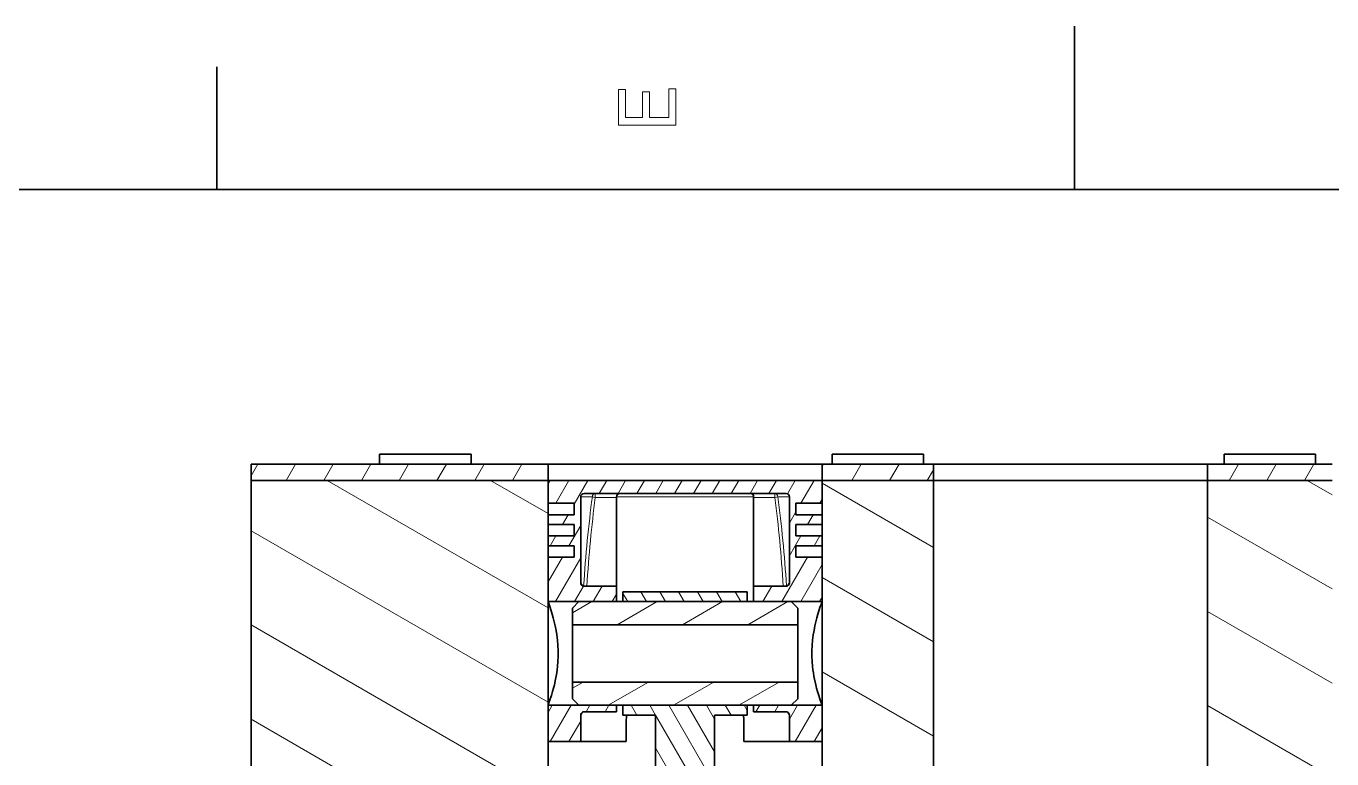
# Model space of a CAD drawing. Extents: x 0 to 420, y 0 to 297.
# Drawn here: x 145.8 to 225.8, y 252.1 to 297 of the extents above; entities that cross this region are included whole.
import ezdxf

# ---------------------------------------------------------------- set-up
doc = ezdxf.new("R2010")
doc.units = 0

msp = doc.modelspace()

# ---------------------------------------------------------------- linework, layer by layer
at = {"color": 7, "lineweight": 35, "ltscale": 0.25}
msp.add_line((210, 287), (210, 297), dxfattribs=at)
at = {"color": 7, "lineweight": 35, "ltscale": 0.1875}
msp.add_line((157.5, 287), (157.5, 294.5), dxfattribs=at)
at = {"color": 7, "lineweight": 35}
for p, q in [((410, 287), (10, 287)), ((159.584, 269.174), (159.584, 225.54)), ((177.768, 269.174), (177.768, 229.174)), ((194.548, 269.174), (194.548, 229.174)), ((201.368, 269.174), (201.368, 229.174)), ((218.148, 269.174), (218.148, 229.174))]:
    msp.add_line(p, q, dxfattribs=at)
at = {"color": 7, "lineweight": 35, "ltscale": 0.066765}
for p, q in [((170.129, 270.774), (167.458, 270.774)), ((197.829, 270.774), (195.158, 270.774)), ((221.829, 270.774), (219.158, 270.774))]:
    msp.add_line(p, q, dxfattribs=at)
at = {"color": 7, "lineweight": 35, "ltscale": 0.015}
for p, q in [((167.458, 270.174), (167.458, 270.774)), ((173.058, 270.174), (173.058, 270.774)), ((195.158, 270.174), (195.158, 270.774)), ((200.758, 270.174), (200.758, 270.774)), ((219.158, 270.174), (219.158, 270.774)), ((224.758, 270.174), (224.758, 270.774)), ((177.768, 265.174), (177.768, 265.774)), ((194.548, 265.174), (194.548, 265.774))]:
    msp.add_line(p, q, dxfattribs=at)
at = {"color": 7, "lineweight": 35, "ltscale": 0.073235}
for p, q in [((173.058, 270.774), (170.129, 270.774)), ((200.758, 270.774), (197.829, 270.774)), ((224.758, 270.774), (221.829, 270.774))]:
    msp.add_line(p, q, dxfattribs=at)
at = {"color": 7, "lineweight": 35, "ltscale": 0.454601}
for p, q in [((159.584, 270.174), (177.768, 270.174)), ((159.584, 269.174), (177.768, 269.174)), ((159.584, 269.174), (177.768, 269.174))]:
    msp.add_line(p, q, dxfattribs=at)
at = {"color": 7, "lineweight": 35, "ltscale": 0.025}
for p, q in [((159.584, 270.174), (159.584, 269.174)), ((177.768, 269.174), (177.768, 270.174)), ((194.548, 269.174), (194.548, 270.174)), ((201.368, 269.174), (201.368, 270.174)), ((218.148, 269.174), (218.148, 270.174))]:
    msp.add_line(p, q, dxfattribs=at)
at = {"color": 7, "lineweight": 13, "ltscale": 0.020724}
msp.add_line((159.584, 269.456), (159.999, 270.174), dxfattribs=at)
at = {"color": 7, "lineweight": 13, "ltscale": 0.028867}
for p, q in [((161.731, 269.174), (162.308, 270.174)), ((164.04, 269.174), (164.617, 270.174)), ((173.278, 269.174), (173.855, 270.174)), ((175.587, 269.174), (176.164, 270.174)), ((221.775, 269.174), (222.352, 270.174))]:
    msp.add_line(p, q, dxfattribs=at)
at = {"color": 7, "lineweight": 13, "ltscale": 0.028868}
for p, q in [((166.349, 269.174), (166.927, 270.174)), ((168.659, 269.174), (169.236, 270.174)), ((170.968, 269.174), (171.546, 270.174)), ((196.372, 269.174), (196.949, 270.174)), ((198.681, 269.174), (199.258, 270.174)), ((219.466, 269.174), (220.043, 270.174)), ((224.084, 269.174), (224.662, 270.174))]:
    msp.add_line(p, q, dxfattribs=at)
at = {"color": 7, "lineweight": 35, "ltscale": 0.419497}
for p, q in [((194.548, 270.174), (177.768, 270.174)), ((218.148, 270.174), (201.368, 270.174)), ((177.768, 269.174), (194.548, 269.174)), ((194.548, 269.174), (177.768, 269.174)), ((194.548, 269.174), (177.768, 269.174)), ((201.368, 269.174), (218.148, 269.174)), ((218.148, 269.174), (201.368, 269.174))]:
    msp.add_line(p, q, dxfattribs=at)
at = {"color": 7, "lineweight": 35, "ltscale": 0.170503}
for p, q in [((194.548, 270.174), (201.368, 270.174)), ((194.548, 269.174), (201.368, 269.174)), ((194.548, 269.174), (201.368, 269.174))]:
    msp.add_line(p, q, dxfattribs=at)
at = {"color": 7, "lineweight": 13, "ltscale": 0.004578}
msp.add_line((194.548, 270.016), (194.64, 270.174), dxfattribs=at)
at = {"color": 7, "lineweight": 13, "ltscale": 0.018885}
msp.add_line((200.99, 269.174), (201.368, 269.829), dxfattribs=at)
at = {"color": 7, "lineweight": 35, "ltscale": 0.190503}
for p, q in [((218.148, 270.174), (225.768, 270.174)), ((218.148, 269.174), (225.768, 269.174)), ((218.148, 269.174), (225.768, 269.174))]:
    msp.add_line(p, q, dxfattribs=at)
at = {"color": 7, "lineweight": 13, "ltscale": 0.390201}
msp.add_line((177.768, 261.37), (164.251, 269.174), dxfattribs=at)
at = {"color": 7, "lineweight": 13, "ltscale": 0.101526}
msp.add_line((177.768, 267.144), (174.251, 269.174), dxfattribs=at)
at = {"color": 7, "lineweight": 35, "ltscale": 0.035}
for p, q in [((177.768, 267.774), (177.768, 269.174)), ((194.548, 267.774), (194.548, 269.174))]:
    msp.add_line(p, q, dxfattribs=at)
at = {"color": 7, "lineweight": 13, "ltscale": 0.006413}
msp.add_line((177.768, 268.952), (177.896, 269.174), dxfattribs=at)
at = {"color": 7, "lineweight": 13, "ltscale": 0.040414}
for p, q in [((178.243, 267.774), (179.051, 269.174)), ((193.254, 267.774), (194.062, 269.174))]:
    msp.add_line(p, q, dxfattribs=at)
at = {"color": 7, "lineweight": 13, "ltscale": 0.041764}
msp.add_line((179.37, 267.728), (180.206, 269.174), dxfattribs=at)
at = {"color": 7, "lineweight": 13, "ltscale": 0.023094}
for p, q in [((180.899, 268.374), (181.36, 269.174)), ((182.053, 268.374), (182.515, 269.174)), ((183.208, 268.374), (183.67, 269.174)), ((184.363, 268.374), (184.825, 269.174)), ((185.517, 268.374), (185.979, 269.174)), ((186.672, 268.374), (187.134, 269.174)), ((187.827, 268.374), (188.289, 269.174)), ((188.981, 268.374), (189.443, 269.174)), ((190.136, 268.374), (190.598, 269.174)), ((191.291, 268.374), (191.753, 269.174))]:
    msp.add_line(p, q, dxfattribs=at)
at = {"color": 7, "lineweight": 13, "ltscale": 0.023697}
msp.add_line((192.434, 268.353), (192.907, 269.174), dxfattribs=at)
at = {"color": 7, "lineweight": 13, "ltscale": 0.19688}
for p, q in [((201.368, 265.065), (194.548, 269.003)), ((201.368, 259.292), (194.548, 263.229)), ((201.368, 253.518), (194.548, 257.456))]:
    msp.add_line(p, q, dxfattribs=at)
at = {"color": 7, "lineweight": 13, "ltscale": 0.04379}
msp.add_line((225.768, 268.299), (224.251, 269.174), dxfattribs=at)
at = {"color": 7, "lineweight": 13, "ltscale": 0.01779}
for p, q in [((180.483, 268.174), (179.771, 268.174)), ((192.545, 268.174), (191.833, 268.174))]:
    msp.add_line(p, q, dxfattribs=at)
at = {"color": 7, "lineweight": 35, "ltscale": 0.13186}
for p, q in [((179.771, 268.174), (179.771, 262.9)), ((192.545, 268.174), (192.545, 262.9))]:
    msp.add_line(p, q, dxfattribs=at)
at = {"color": 7, "lineweight": 35, "ltscale": 0.309318}
msp.add_line((192.344, 268.374), (179.972, 268.374), dxfattribs=at)
at = {"color": 7, "lineweight": 13, "ltscale": 0.00621}
for p, q in [((180.66, 268.374), (180.66, 268.126)), ((191.656, 268.126), (191.656, 268.374))]:
    msp.add_line(p, q, dxfattribs=at)
at = {"color": 7, "lineweight": 13, "ltscale": 0.032445}
for p, q in [((181.958, 268.126), (180.66, 268.126)), ((190.358, 268.126), (191.656, 268.126))]:
    msp.add_line(p, q, dxfattribs=at)
at = {"color": 7, "lineweight": 13, "ltscale": 0.21}
msp.add_line((190.358, 268.174), (181.958, 268.174), dxfattribs=at)
at = {"color": 7, "lineweight": 35, "ltscale": 0.001209}
for p, q in [((181.958, 268.174), (181.958, 268.126)), ((190.358, 268.174), (190.358, 268.126))]:
    msp.add_line(p, q, dxfattribs=at)
at = {"color": 7, "lineweight": 35, "ltscale": 0.135704}
for p, q in [((181.958, 262.698), (181.958, 268.126)), ((190.358, 268.126), (190.358, 262.698))]:
    msp.add_line(p, q, dxfattribs=at)
at = {"color": 7, "lineweight": 13, "ltscale": 0.00697}
msp.add_line((194.409, 267.774), (194.548, 268.016), dxfattribs=at)
at = {"color": 7, "lineweight": 35, "ltscale": 0.04006}
for p, q in [((179.37, 267.774), (177.768, 267.774)), ((179.37, 267.074), (177.768, 267.074)), ((179.37, 266.474), (177.768, 266.474)), ((179.37, 265.774), (177.768, 265.774)), ((179.37, 265.174), (177.768, 265.174)), ((179.37, 264.474), (177.768, 264.474))]:
    msp.add_line(p, q, dxfattribs=at)
at = {"color": 7, "lineweight": 35, "ltscale": 0.014999}
for p, q in [((177.768, 266.474), (177.768, 267.074)), ((194.548, 266.474), (194.548, 267.074))]:
    msp.add_line(p, q, dxfattribs=at)
at = {"color": 7, "lineweight": 13, "ltscale": 0.003526}
msp.add_line((177.768, 266.952), (177.839, 267.074), dxfattribs=at)
at = {"color": 7, "lineweight": 13, "ltscale": 0.01732}
for p, q in [((178.647, 266.474), (178.993, 267.074)), ((193.658, 266.474), (194.004, 267.074))]:
    msp.add_line(p, q, dxfattribs=at)
at = {"color": 7, "lineweight": 35, "ltscale": 0.0175}
for p, q in [((179.37, 267.074), (179.37, 267.774)), ((192.946, 267.074), (192.946, 267.774)), ((179.37, 265.774), (179.37, 266.474)), ((192.946, 265.774), (192.946, 266.474)), ((179.37, 264.474), (179.37, 265.174)), ((192.946, 264.474), (192.946, 265.174))]:
    msp.add_line(p, q, dxfattribs=at)
at = {"color": 7, "lineweight": 13, "ltscale": 0.020039}
msp.add_line((192.545, 266.546), (192.946, 267.24), dxfattribs=at)
at = {"color": 7, "lineweight": 35, "ltscale": 0.040059}
for p, q in [((194.548, 267.774), (192.946, 267.774)), ((194.548, 267.074), (192.946, 267.074)), ((194.548, 266.474), (192.946, 266.474)), ((194.548, 265.774), (192.946, 265.774)), ((194.548, 265.174), (192.946, 265.174)), ((194.548, 264.474), (192.946, 264.474))]:
    msp.add_line(p, q, dxfattribs=at)
at = {"color": 7, "lineweight": 13, "ltscale": 0.03601}
for p, q in [((179.051, 265.174), (179.771, 266.422)), ((179.051, 253.174), (179.771, 254.422))]:
    msp.add_line(p, q, dxfattribs=at)
at = {"color": 7, "lineweight": 13, "ltscale": 0.219974}
for p, q in [((225.768, 262.525), (218.148, 266.925)), ((225.768, 256.752), (218.148, 261.151)), ((225.768, 250.978), (218.148, 255.378))]:
    msp.add_line(p, q, dxfattribs=at)
at = {"color": 7, "lineweight": 13}
for p, q in [((177.768, 255.597), (159.584, 266.095)), ((177.768, 249.823), (159.584, 260.322)), ((177.768, 244.05), (159.584, 254.548))]:
    msp.add_line(p, q, dxfattribs=at)
at = {"color": 7, "lineweight": 13, "ltscale": 0.017321}
for p, q in [((177.896, 265.174), (178.243, 265.774)), ((194.062, 265.174), (194.409, 265.774))]:
    msp.add_line(p, q, dxfattribs=at)
at = {"color": 7, "lineweight": 13, "ltscale": 0.035453}
msp.add_line((192.545, 264.546), (193.254, 265.774), dxfattribs=at)
at = {"color": 7, "lineweight": 35, "ltscale": 0.068163}
for p, q in [((177.768, 264.474), (177.768, 261.748)), ((194.548, 264.474), (194.548, 261.748))]:
    msp.add_line(p, q, dxfattribs=at)
at = {"color": 7, "lineweight": 13, "ltscale": 0.043941}
msp.add_line((177.768, 262.952), (178.647, 264.474), dxfattribs=at)
at = {"color": 7, "lineweight": 13, "ltscale": 0.07719}
msp.add_line((178.227, 261.748), (179.771, 264.422), dxfattribs=at)
at = {"color": 7, "lineweight": 13, "ltscale": 0.078708}
msp.add_line((192.084, 261.748), (193.658, 264.474), dxfattribs=at)
at = {"color": 7, "lineweight": 13, "ltscale": 0.065471}
msp.add_line((193.239, 261.748), (194.548, 264.016), dxfattribs=at)
at = {"color": 7, "lineweight": 13, "ltscale": 0.027542}
msp.add_line((179.382, 261.748), (179.933, 262.702), dxfattribs=at)
at = {"color": 7, "lineweight": 35, "ltscale": 0.049625}
for p, q in [((181.958, 262.698), (179.973, 262.698)), ((192.343, 262.698), (190.358, 262.698))]:
    msp.add_line(p, q, dxfattribs=at)
at = {"color": 7, "lineweight": 13, "ltscale": 0.027424}
for p, q in [((180.537, 261.748), (181.085, 262.698)), ((190.929, 261.748), (191.478, 262.698))]:
    msp.add_line(p, q, dxfattribs=at)
at = {"color": 7, "lineweight": 35, "ltscale": 0.02375}
for p, q in [((181.958, 262.698), (181.958, 261.748)), ((190.358, 262.698), (190.358, 261.748))]:
    msp.add_line(p, q, dxfattribs=at)
at = {"color": 7, "lineweight": 35, "ltscale": 0.015105}
for p, q in [((182.358, 262.352), (182.358, 261.748)), ((189.958, 262.352), (189.958, 261.748)), ((182.358, 255.401), (182.358, 254.797)), ((189.958, 255.401), (189.958, 254.797))]:
    msp.add_line(p, q, dxfattribs=at)
at = {"color": 7, "lineweight": 35, "ltscale": 0.19}
for p, q in [((189.958, 262.352), (182.358, 262.352)), ((189.958, 261.748), (182.358, 261.748)), ((189.958, 255.401), (182.358, 255.401))]:
    msp.add_line(p, q, dxfattribs=at)
at = {"color": 7, "lineweight": 13, "ltscale": 0.014532}
msp.add_line((182.649, 261.748), (182.358, 262.251), dxfattribs=at)
at = {"color": 7, "lineweight": 13, "ltscale": 0.017442}
for p, q in [((183.803, 261.748), (183.455, 262.352)), ((184.958, 261.748), (184.609, 262.352)), ((186.113, 261.748), (185.764, 262.352)), ((187.267, 261.748), (186.919, 262.352)), ((188.422, 261.748), (188.073, 262.352)), ((189.577, 261.748), (189.228, 262.352)), ((183.198, 254.797), (182.849, 255.401)), ((184.353, 254.797), (184.004, 255.401)), ((188.971, 254.797), (188.623, 255.401))]:
    msp.add_line(p, q, dxfattribs=at)
at = {"color": 7, "lineweight": 35, "ltscale": 0.050079}
for p, q in [((179.771, 261.748), (177.768, 261.748)), ((194.548, 261.748), (192.545, 261.748)), ((179.771, 255.401), (177.768, 255.401)), ((194.548, 255.401), (192.545, 255.401)), ((179.771, 253.174), (177.768, 253.174)), ((194.548, 253.174), (192.545, 253.174))]:
    msp.add_line(p, q, dxfattribs=at)
at = {"color": 7, "lineweight": 35, "ltscale": 0.01421}
for p, q in [((179.258, 261.344), (179.658, 261.748)), ((193.058, 261.344), (192.658, 261.748)), ((179.258, 255.805), (179.658, 255.401)), ((193.058, 255.805), (192.658, 255.401))]:
    msp.add_line(p, q, dxfattribs=at)
at = {"color": 7, "lineweight": 13, "ltscale": 0.034501}
msp.add_line((179.258, 261.058), (180.453, 261.748), dxfattribs=at)
at = {"color": 7, "lineweight": 35, "ltscale": 0.325}
for p, q in [((192.658, 261.748), (179.658, 261.748)), ((192.658, 255.401), (179.658, 255.401))]:
    msp.add_line(p, q, dxfattribs=at)
at = {"color": 7, "lineweight": 35, "ltscale": 0.05467}
for p, q in [((181.958, 261.748), (179.771, 261.748)), ((181.958, 255.401), (179.771, 255.401))]:
    msp.add_line(p, q, dxfattribs=at)
at = {"color": 7, "lineweight": 13, "ltscale": 0.013324}
msp.add_line((181.692, 261.748), (181.958, 262.209), dxfattribs=at)
at = {"color": 7, "lineweight": 13, "ltscale": 0.071053}
for p, q in [((181.992, 260.327), (184.453, 261.748)), ((185.992, 260.327), (188.453, 261.748)), ((189.992, 260.327), (192.453, 261.748)), ((181.46, 255.401), (183.921, 256.822)), ((185.46, 255.401), (187.921, 256.822)), ((189.46, 255.401), (191.921, 256.822))]:
    msp.add_line(p, q, dxfattribs=at)
at = {"color": 7, "lineweight": 35, "ltscale": 0.054669}
for p, q in [((192.545, 261.748), (190.358, 261.748)), ((192.545, 255.401), (190.358, 255.401))]:
    msp.add_line(p, q, dxfattribs=at)
at = {"color": 7, "lineweight": 13, "ltscale": 0.007736}
msp.add_line((194.393, 261.748), (194.548, 262.016), dxfattribs=at)
at = {"color": 7, "lineweight": 35, "ltscale": 0.025431}
for p, q in [((179.258, 261.344), (179.258, 260.327)), ((193.058, 261.344), (193.058, 260.327)), ((179.258, 256.822), (179.258, 255.805)), ((193.058, 256.822), (193.058, 255.805))]:
    msp.add_line(p, q, dxfattribs=at)
at = {"color": 7, "lineweight": 35, "ltscale": 0.345}
for p, q in [((193.058, 260.327), (179.258, 260.327)), ((193.058, 256.822), (179.258, 256.822))]:
    msp.add_line(p, q, dxfattribs=at)
at = {"color": 7, "lineweight": 35, "ltscale": 0.087621}
for p, q in [((179.258, 260.327), (179.258, 256.822)), ((193.058, 260.327), (193.058, 256.822))]:
    msp.add_line(p, q, dxfattribs=at)
at = {"color": 7, "lineweight": 13, "ltscale": 0.019146}
msp.add_line((179.258, 256.439), (179.921, 256.822), dxfattribs=at)
at = {"color": 7, "lineweight": 35, "ltscale": 0.055663}
for p, q in [((177.768, 255.401), (177.768, 253.174)), ((194.548, 255.401), (194.548, 253.174))]:
    msp.add_line(p, q, dxfattribs=at)
at = {"color": 7, "lineweight": 13, "ltscale": 0.012952}
msp.add_line((177.768, 254.952), (178.027, 255.401), dxfattribs=at)
at = {"color": 7, "lineweight": 13, "ltscale": 0.064274}
for p, q in [((177.896, 253.174), (179.182, 255.401)), ((192.907, 253.174), (194.193, 255.401))]:
    msp.add_line(p, q, dxfattribs=at)
at = {"color": 7, "lineweight": 13, "ltscale": 0.011633}
for p, q in [((180.104, 254.998), (180.337, 255.401)), ((181.259, 254.998), (181.491, 255.401)), ((190.496, 254.998), (190.729, 255.401)), ((191.651, 254.998), (191.884, 255.401))]:
    msp.add_line(p, q, dxfattribs=at)
at = {"color": 7, "lineweight": 35, "ltscale": 0.010074}
for p, q in [((181.958, 255.401), (181.958, 254.998)), ((190.358, 255.401), (190.358, 254.998))]:
    msp.add_line(p, q, dxfattribs=at)
at = {"color": 7, "lineweight": 13, "ltscale": 0.139981}
msp.add_line((187.958, 250.552), (185.158, 255.401), dxfattribs=at)
at = {"color": 7, "lineweight": 13, "ltscale": 0.082246}
msp.add_line((187.958, 252.552), (186.313, 255.401), dxfattribs=at)
at = {"color": 7, "lineweight": 13, "ltscale": 0.024511}
msp.add_line((187.958, 254.552), (187.468, 255.401), dxfattribs=at)
at = {"color": 7, "lineweight": 13, "ltscale": 0.009041}
msp.add_line((189.958, 255.088), (189.777, 255.401), dxfattribs=at)
at = {"color": 7, "lineweight": 13, "ltscale": 0.024671}
msp.add_line((192.545, 254.546), (193.038, 255.401), dxfattribs=at)
at = {"color": 7, "lineweight": 35, "ltscale": 0.040523}
for p, q in [((179.771, 254.795), (179.771, 253.174)), ((192.545, 254.795), (192.545, 253.174))]:
    msp.add_line(p, q, dxfattribs=at)
at = {"color": 7, "lineweight": 35, "ltscale": 0.04962}
for p, q in [((181.958, 254.998), (179.973, 254.998)), ((192.343, 254.998), (190.358, 254.998))]:
    msp.add_line(p, q, dxfattribs=at)
at = {"color": 7, "lineweight": 35, "ltscale": 0.05}
for p, q in [((184.358, 254.797), (182.358, 254.797)), ((189.958, 254.797), (187.958, 254.797))]:
    msp.add_line(p, q, dxfattribs=at)
at = {"color": 7, "lineweight": 35, "ltscale": 0.031652}
for p, q in [((182.558, 254.44), (182.558, 253.174)), ((189.758, 254.44), (189.758, 253.174))]:
    msp.add_line(p, q, dxfattribs=at)
at = {"color": 7, "lineweight": 35, "ltscale": 0.145503}
for p, q in [((184.358, 254.797), (184.358, 248.976)), ((187.958, 254.797), (187.958, 248.976))]:
    msp.add_line(p, q, dxfattribs=at)
at = {"color": 7, "lineweight": 13, "ltscale": 0.173437}
msp.add_line((187.827, 248.779), (184.358, 254.787), dxfattribs=at)
at = {"color": 7, "lineweight": 13, "ltscale": 0.02429}
msp.add_line((194.062, 253.174), (194.548, 254.016), dxfattribs=at)
at = {"color": 7, "lineweight": 35, "ltscale": 0.06967}
msp.add_line((179.771, 253.174), (182.558, 253.174), dxfattribs=at)
at = {"color": 7, "lineweight": 13, "ltscale": 0.14}
msp.add_line((187.158, 247.937), (184.358, 252.787), dxfattribs=at)
at = {"color": 7, "lineweight": 35, "ltscale": 0.069669}
msp.add_line((189.758, 253.174), (192.545, 253.174), dxfattribs=at)
at = {"color": 7, "lineweight": 13}
msp.add_lwpolyline([(185.583, 290.941), (185.583, 293.16), (185.16, 293.16), (185.16, 291.405), (183.974, 291.405), (183.974, 292.968), (183.556, 292.968), (183.556, 291.405), (182.507, 291.405), (182.507, 293.12), (182.083, 293.12), (182.083, 290.941)], close=True, dxfattribs=at)
at = {"color": 7, "lineweight": 35}
for points in [[(177.768, 261.748), (177.83, 261.58), (177.878, 261.444), (177.963, 261.188), (178.027, 260.981), (178.092, 260.752), (178.153, 260.513), (178.211, 260.259), (178.264, 259.989), (178.309, 259.708), (178.348, 259.393), (178.376, 259.071), (178.39, 258.745), (178.39, 258.417), (178.376, 258.09), (178.35, 257.768), (178.327, 257.574), (178.301, 257.384), (178.27, 257.193), (178.235, 257.007), (178.158, 256.656), (178.106, 256.449), (178.052, 256.255), (177.978, 256.006), (177.907, 255.789), (177.846, 255.614), (177.768, 255.401)], [(194.548, 261.748), (194.486, 261.58), (194.438, 261.444), (194.353, 261.188), (194.289, 260.981), (194.224, 260.752), (194.163, 260.513), (194.105, 260.259), (194.052, 259.989), (194.007, 259.708), (193.968, 259.393), (193.941, 259.071), (193.926, 258.745), (193.926, 258.417), (193.94, 258.09), (193.966, 257.768), (193.989, 257.574), (194.015, 257.384), (194.046, 257.193), (194.081, 257.007), (194.158, 256.656), (194.21, 256.449), (194.264, 256.255), (194.338, 256.006), (194.409, 255.789), (194.47, 255.614), (194.548, 255.401)]]:
    msp.add_lwpolyline(points, dxfattribs=at)
for centre, radius, start, end in [((179.971, 268.174), 0.2, 89.92803, 179.93083), ((182.158, 268.174), 0.2, 90, 180.00001), ((190.158, 268.174), 0.2, 0, 90), ((192.345, 268.174), 0.2, 0.06918, 90.07197), ((179.973, 262.9), 0.202, 180.02916, 214.96927), ((179.973, 262.9), 0.202, 214.88726, 269.90735), ((192.343, 262.9), 0.202, 270.09259, 325.11263), ((192.343, 262.9), 0.202, 325.03062, 359.97089), ((179.974, 254.795), 0.203, 148.59713, 179.97329), ((179.974, 254.796), 0.202, 90.13143, 148.70402), ((184.558, 254.44), 2, 169.73974, 179.99999), ((187.758, 254.44), 2, 0, 10.26026), ((192.342, 254.796), 0.202, 31.29598, 89.86857), ((192.342, 254.795), 0.203, 0.02672, 31.40287)]:
    msp.add_arc(centre, radius, start, end, dxfattribs=at)
at = {"color": 7, "lineweight": 13}
for centre, radius, start, end in [((162.698, 250.576), 21.056, 35.18278, 35.822), ((209.565, 250.614), 20.991, 144.17689, 144.8181), ((166.955, 262.878), 15.153, 327.76252, 328.57173), ((205.362, 262.878), 15.153, 211.42829, 212.23748)]:
    msp.add_arc(centre, radius, start, end, dxfattribs=at)
for centre, major_axis, ratio, start_param, end_param in [((186.061, 256.819), (-0.036, -24.642), 0.255767, 4.233868, 4.471819), ((186.143, 256.658), (-0.007, -24.828), 0.249104, 4.232346, 4.466743), ((180.66, 268.174), (0, -0.2), 0.886744, 3.141592, 4.712389), ((180.66, 268.174), (0.198, -0.026), 0.240021, 3.637899, 4.743576), ((191.656, 268.174), (0, -0.2), 0.886744, 1.570796, 3.141593), ((191.656, 268.174), (-0.198, -0.026), 0.240021, 1.53961, 2.645287), ((186.129, 256.591), (-0.01, -24.934), 0.249821, 1.818322, 2.051826), ((186.248, 256.824), (0.037, -24.651), 0.255964, 1.81106, 2.04889)]:
    msp.add_ellipse(centre, major_axis=major_axis, ratio=ratio, start_param=start_param, end_param=end_param, dxfattribs=at)

doc.saveas('drawing.dxf')
